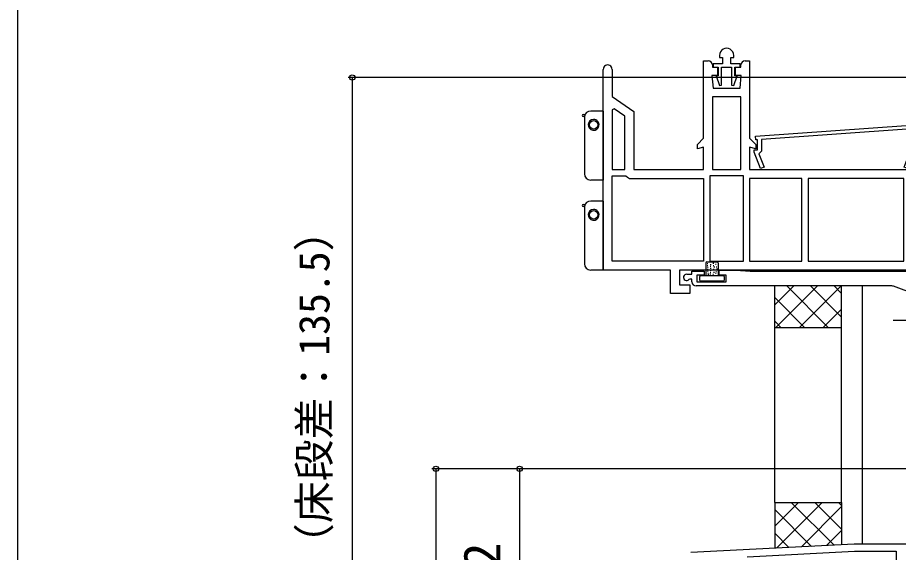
# Model space of a CAD drawing. Units: millimetres, scale not verified. Extents: x -525 to 525, y -782 to 778.
# Drawn here: x -525 to -314.4, y 381.2 to 509 of the extents above; entities that cross this region are included whole.
import ezdxf
from ezdxf.enums import TextEntityAlignment as Align

# ---------------------------------------------------------------- set-up
doc = ezdxf.new("R2010")
doc.units = ezdxf.units.MM
doc.header["$LTSCALE"] = 4
for name, color, linetype in [('0-2_YKK_11', 7, 'Continuous'), ('0-4_YKK_13', 4, 'Continuous'), ('0-5_YKK_D', 6, 'Continuous'), ('0-6_YKK_ZWAK', 7, 'Continuous'), ('0-7_YSS_K', 3, 'Continuous')]:
    doc.layers.add(name, color=color, linetype=linetype)
doc.styles.add('ＭＳ ゴシック', font='')
doc.styles.get('ＭＳ ゴシック').set_extended_font_data('MS Gothic')

msp = doc.modelspace()

# ---------------------------------------------------------------- linework, layer by layer
at = {"layer": '0-2_YKK_11'}
msp.add_line((-315.971, 444.9), (-362.8, 444.9), dxfattribs=at)
for points in [[(-357.202, 500), (-357.202, 499.5), (-356.502, 499.5), (-356.502, 498), (-358.752, 498), (-358.752, 497.2), (-357.502, 497.2), (-357.502, 495.1), (-358.036, 495.1), (-357.2, 492.761), (-356.702, 492.847)], [(-356.702, 492.847), (-356.702, 497.2), (-354.302, 497.2), (-354.302, 492.847), (-353.805, 492.761), (-352.968, 495.1), (-353.502, 495.1), (-353.502, 497.2), (-352.252, 497.2), (-352.252, 498), (-354.502, 498), (-354.502, 499.5), (-353.802, 499.5), (-353.802, 500)], [(-382.9, 496.65), (-382.9, 490.2), (-377.7, 486.559), (-377.7, 472.7), (-361, 472.7), (-361, 478.041), (-362.5, 477.639), (-362.5, 478.7), (-361, 480.2), (-361, 498.7), (-359.9, 498.7)], [(-358.9, 497.7), (-358.9, 497.2), (-357.65, 497.2), (-357.65, 495.2), (-359, 495.2), (-358.7, 492.2), (-352.3, 492.2), (-352, 495.2), (-353.35, 495.2), (-353.35, 497.2), (-352.1, 497.2), (-352.1, 497.7)], [(-351.1, 498.7), (-350, 498.7), (-350, 480.2), (-348.5, 478.7), (-348.5, 477.639), (-350, 478.041), (-350, 472.7), (-310, 472.7), (-310, 478.041), (-311.5, 477.639), (-311.5, 478.7), (-310, 480.2), (-310, 498.7), (-308.9, 498.7)], [(-307.5, 448.7), (-366.8, 448.7), (-366.8, 445.2), (-364.3, 445.2), (-364.3, 443.1), (-368.9, 443.1), (-368.9, 448.7), (-385, 448.7), (-385, 496.65)], [(-365.05, 447.7), (-363.8, 447.7), (-363.8, 448.4), (-360.9, 448.4), (-360.9, 447.5), (-362.6, 447.5), (-362.6, 445.9), (-355.6, 445.9), (-355.6, 447.5), (-357.3, 447.5), (-357.3, 448.7), (-353.3, 448.7), (-349.871, 448.4), (-308.8, 448.4)], [(-363.8, 445.9), (-363.8, 446.5), (-364.315, 446.5), (-364.525, 446.414)], [(-310.3, 428.531), (-310.3, 442.9), (-315.629, 444.84)], [(-307.941, 381.7), (-305, 381.7), (-305, 383.2), (-305.8, 383.2), (-305.8, 390.9), (-305.5, 391.2), (-305, 391.7), (-305.5, 392.2), (-305.8, 392.5), (-305.8, 399.9), (-305.5, 400.2), (-305, 400.7), (-305.5, 401.2), (-307, 401.2), (-307, 396.658), (-306.88, 396.475), (-306.88, 395.925), (-307, 395.742), (-307, 383.2), (-325, 383.2), (-364.05, 381.248)], [(-350.615, 380.217), (-324.958, 381.5), (-315, 381.5), (-315, 326.658)]]:
    msp.add_lwpolyline(points, dxfattribs=at)
for points in [[(-358.9, 490.1), (-358.9, 472.7), (-352.1, 472.7), (-352.1, 490.1)], [(-382.9, 486.979), (-382.9, 472.7), (-379.8, 472.7), (-379.8, 485.466), (-382.362, 487.259)], [(-348.609, 480.705), (-311.5, 483.3), (-311.5, 477.4), (-310.7, 477.4), (-310.7, 476.9), (-312.231, 472.986), (-313.069, 473.314), (-311.823, 476.5), (-312.4, 477.077), (-312.4, 482.335), (-347.2, 479.901), (-347.2, 477.077), (-347.777, 476.5), (-346.531, 473.314), (-347.369, 472.986), (-348.9, 476.9), (-348.9, 477.4), (-348.1, 477.4), (-348.1, 479.838), (-348.547, 479.807)], [(-361, 450.8), (-382.9, 450.8), (-382.9, 471.2), (-379.627, 471.2), (-379.168, 470.9), (-378.71, 470.6), (-361, 470.6)], [(-359.5, 471.2), (-359.5, 450.8), (-351.5, 450.8), (-351.5, 471.2)], [(-350, 470.6), (-350, 450.8), (-337.5, 450.8), (-337.5, 470.6)], [(-313.1, 470.6), (-336, 470.6), (-336, 450.8), (-313.1, 450.8)]]:
    msp.add_lwpolyline(points, close=True, dxfattribs=at)
for centre, radius, start, end in [((-355.502, 500), 1.7, 359.99999, 180.00001), ((-383.95, 496.65), 1.05, 359.99999, 180.00001), ((-359.9, 497.7), 1, 0.00001, 89.99999), ((-351.1, 497.7), 1, 90.00001, 179.99999), ((-365.05, 446.95), 0.75, 90.00002, 314.41533), ((-362.8, 445.9), 1, 180.00001, 269.99999), ((-315.971, 443.9), 1, 70.00005, 90.00006)]:
    msp.add_arc(centre, radius, start, end, dxfattribs=at)
at = {"layer": '0-4_YKK_13'}
for p, q in [((-385, 486.7), (-388, 486.7)), ((-389.75, 485.9), (-389.327, 485.9)), ((-389.487, 485.4), (-389.75, 485.4)), ((-389.5, 485.2), (-389.5, 471.7)), ((-385, 470.2), (-388, 470.2)), ((-389.75, 464.397), (-389.327, 464.397)), ((-389.487, 463.897), (-389.75, 463.897)), ((-389.5, 463.697), (-389.5, 450.197)), ((-385, 465.197), (-388, 465.197)), ((-360.2, 450.7), (-357.8, 450.7)), ((-385, 448.697), (-388, 448.697)), ((-360.5, 450.4), (-360.5, 447.3)), ((-360.187, 449.767), (-359.987, 449.767)), ((-360.165, 450.258), (-359.965, 450.258)), ((-360.143, 448.898), (-359.943, 448.898)), ((-360.098, 449.411), (-359.898, 449.411)), ((-359.452, 449.611), (-359.252, 449.611)), ((-359.429, 449.165), (-359.229, 449.165)), ((-359.429, 448.697), (-359.229, 448.697)), ((-359.407, 450.057), (-359.207, 450.057)), ((-358.761, 450.369), (-358.561, 450.369)), ((-358.738, 449.79), (-358.538, 449.79)), ((-358.716, 448.898), (-358.516, 448.898)), ((-358.56, 449.433), (-358.36, 449.433)), ((-358.181, 450.102), (-357.981, 450.102)), ((-358.003, 449.433), (-357.803, 449.433)), ((-357.891, 448.987), (-357.691, 448.987)), ((-357.5, 450.4), (-357.5, 447.3)), ((-362, 447), (-362, 446.4)), ((-356.3, 447.3), (-361.7, 447.3)), ((-360.098, 448.452), (-359.898, 448.452)), ((-360.031, 447.984), (-359.831, 447.984)), ((-359.964, 447.672), (-359.764, 447.672)), ((-359.496, 447.783), (-359.296, 447.783)), ((-359.452, 448.229), (-359.252, 448.229)), ((-358.805, 447.717), (-358.605, 447.717)), ((-358.627, 448.185), (-358.427, 448.185)), ((-358.181, 447.939), (-357.981, 447.939)), ((-358.092, 448.363), (-357.892, 448.363)), ((-356, 446.4), (-356, 447)), ((-361.7, 446.1), (-356.3, 446.1)), ((-315.7, 436.7), (-267.8, 436.7))]:
    msp.add_line(p, q, dxfattribs=at)
for points in [[(-385, 486.7), (-385, 473.2), (-385, 470.2)], [(-385, 465.197), (-385, 451.697), (-385, 448.697)]]:
    msp.add_lwpolyline(points, dxfattribs=at)
for centre in [(-387.296, 483.399), (-387.296, 461.897)]:
    msp.add_circle(centre, 1, dxfattribs=at)
for centre, radius, start, end in [((-388, 485.2), 1.5, 90, 172.33774), ((-389.75, 485.65), 0.25, 90, 270), ((-388, 485.2), 1.5, 172.33774, 180), ((-387.296, 483.399), 1.3, 90, 349.20268), ((-387.296, 483.399), 1.3, 349.20268, 90), ((-388, 471.7), 1.5, 180, 270), ((-389.75, 464.147), 0.25, 90, 270), ((-388, 463.697), 1.5, 172.33774, 180), ((-388, 463.697), 1.5, 90, 172.33774), ((-387.296, 461.897), 1.3, 90, 349.20268), ((-387.296, 461.897), 1.3, 349.20268, 90), ((-360.2, 450.4), 0.3, 90, 180), ((-357.8, 450.4), 0.3, 0, 90), ((-388, 450.197), 1.5, 180, 270), ((-361.7, 447), 0.3, 90, 180), ((-361.7, 446.4), 0.3, 180, 270), ((-356.3, 447), 0.3, 0, 90), ((-356.3, 446.4), 0.3, 270, 0)]:
    msp.add_arc(centre, radius, start, end, dxfattribs=at)
at = {"layer": '0-5_YKK_D'}
for p, q in [((-279, 494.701), (-446, 494.701)), ((-445, 494.701), (-445, 359.201)), ((-307.7, 401.2), (-426, 401.2)), ((-425, 401.2), (-425, 196.2)), ((-307.7, 401.2), (-406, 401.2)), ((-405, 401.2), (-405, 359.2))]:
    msp.add_line(p, q, dxfattribs=at)
for centre in [(-445, 494.701), (-425, 401.2), (-405, 401.2)]:
    msp.add_circle(centre, 0.637, dxfattribs=at)
at = {"layer": '0-6_YKK_ZWAK'}
msp.add_line((-525, 747.7), (-525, -782.3), dxfattribs=at)
at = {"layer": '0-7_YSS_K'}
for p, q in [((-344, 440.356), (-339.456, 444.9)), ((-343.799, 434.9), (-333.799, 444.9)), ((-331.124, 434.9), (-341.124, 444.9)), ((-338.142, 434.9), (-328.142, 444.9)), ((-328, 437.432), (-335.468, 444.9)), ((-328, 443.089), (-329.811, 444.9)), ((-328, 434.9), (-328, 444.9)), ((-323, 383.2), (-323, 444.9)), ((-336.781, 434.9), (-344, 442.119)), ((-332.485, 434.9), (-328, 439.385)), ((-342.438, 434.9), (-344, 436.462)), ((-344, 393.2), (-344, 434.9)), ((-328, 393.2), (-328, 434.9)), ((-344, 393.2), (-344, 382.25)), ((-344, 393.142), (-343.942, 393.2)), ((-344, 387.485), (-338.285, 393.2)), ((-343.556, 382.272), (-332.628, 393.2)), ((-329.829, 382.959), (-340.07, 393.2)), ((-337.601, 382.57), (-328, 392.171)), ((-328, 386.787), (-334.413, 393.2)), ((-328, 392.443), (-328.757, 393.2)), ((-335.216, 382.689), (-344, 391.473)), ((-340.604, 382.42), (-344, 385.816)), ((-331.646, 382.868), (-328, 386.514))]:
    msp.add_line(p, q, dxfattribs=at)
for points in [[(-328, 434.9), (-344, 434.9), (-344, 444.9)], [(-344, 393.2), (-328, 393.2), (-328, 383.05)]]:
    msp.add_lwpolyline(points, dxfattribs=at)

# ---------------------------------------------------------------- texts
at = {"layer": '0-5_YKK_D', "style": 'ＭＳ ゴシック'}
for s, height, p in [('（床段差：135.5）', 7.331, (-448.25, 378.23)), ('42', 8.798, (-407, 371.609))]:
    msp.add_text(s, height=height, rotation=90, dxfattribs=at).set_placement(p, align=Align.BOTTOM_LEFT)

doc.saveas('drawing.dxf')
